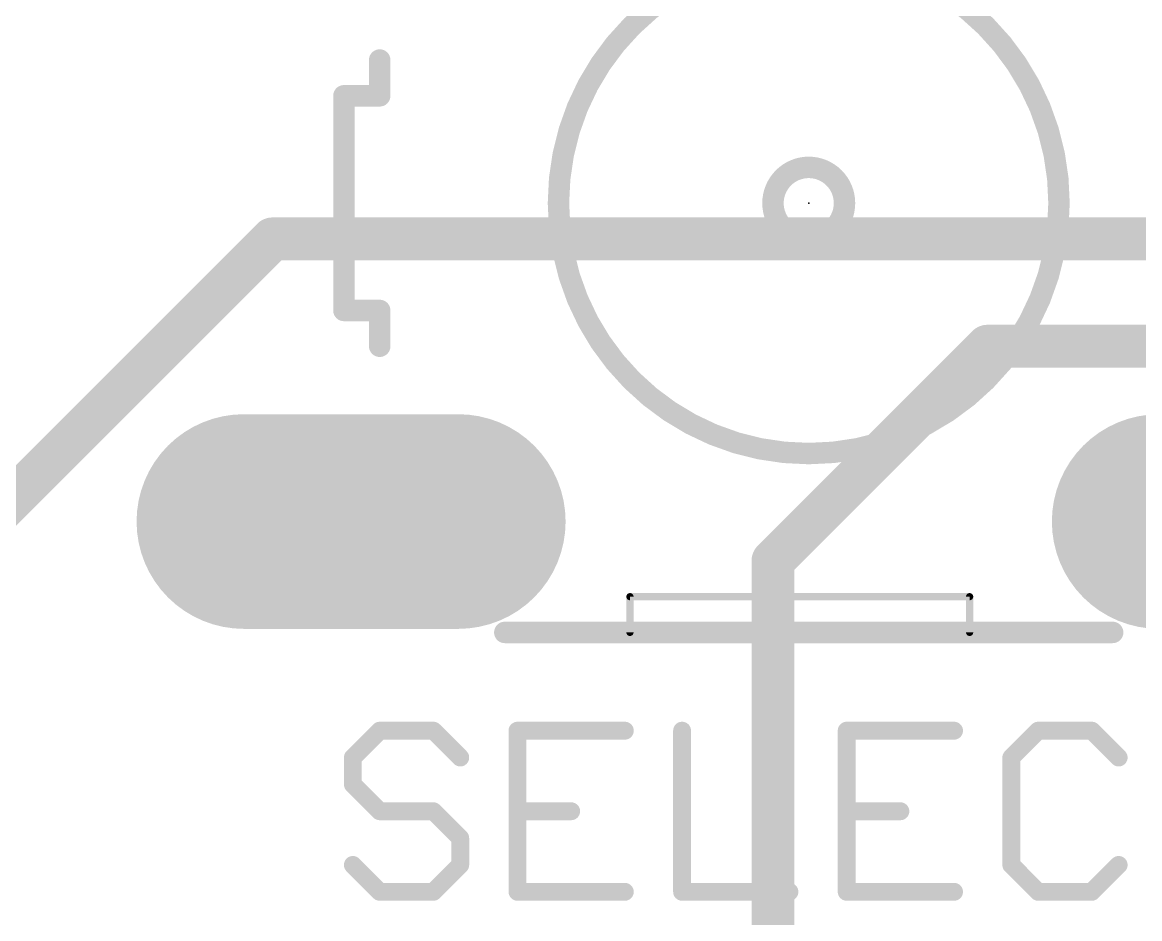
# Model space of a CAD drawing. Extents: x -0.2 to 81.2, y -0.2 to 53.5.
# Drawn here: x 22.35 to 30.29, y 5.08 to 11.44 of the extents above; entities that cross this region are included whole.
import ezdxf

# ---------------------------------------------------------------- set-up
doc = ezdxf.new("R2010")
doc.units = 0
for name, color, linetype in [('16', 132, 'CONTINUOUS'), ('17', 110, 'CONTINUOUS'), ('21', 253, 'CONTINUOUS'), ('23', 53, 'CONTINUOUS'), ('25', 253, 'CONTINUOUS')]:
    doc.layers.add(name, color=color, linetype=linetype)

# ---------------------------------------------------------------- blocks, each defined once
blk = doc.blocks.new('LONGP100')
at = {"const_width": 1}
blk.add_lwpolyline([(-0.5, 0), (0.5, 0)], dxfattribs=at)
at = {"const_width": 0.5}
for points in [[(-0.5, 0.25, 1), (-0.5, -0.25)], [(0.5, -0.25, 1), (0.5, 0.25)]]:
    blk.add_lwpolyline(points, format="xyb", dxfattribs=at)

msp = doc.modelspace()

# ---------------------------------------------------------------- linework, layer by layer
at = {"layer": '16', "const_width": 0.3048}
for points in [[(19.558, 5.334), (24.13, 9.906)], [(24.13, 9.906), (34.036, 9.906)], [(27.686, 7.62), (29.21, 9.144)], [(29.21, 9.144), (33.782, 9.144)], [(27.686, 4.826), (27.686, 7.62)]]:
    msp.add_lwpolyline(points, dxfattribs=at)
at = {"layer": '16', "const_width": 0.1524}
for points in [[(24.13, 9.9822, 1), (24.13, 9.8298)], [(24.1839, 9.8521, 1), (24.0761, 9.9599)], [(29.21, 9.2202, 1), (29.21, 9.0678)], [(29.2639, 9.0901, 1), (29.1561, 9.1979)], [(27.7622, 7.62, 1), (27.6098, 7.62)], [(27.6321, 7.6739, 1), (27.7399, 7.5661)]]:
    msp.add_lwpolyline(points, format="xyb", dxfattribs=at)
at = {"layer": '21'}
for points, const_width in [([(27.94, 8.382, 1), (27.94, 11.938, 1), (27.94, 8.382)], 0.1524), ([(24.9301, 11.176, 1), (24.8539, 11.176)], 0.0762), ([(24.638, 10.9601, 1), (24.638, 10.8839)], 0.0762), ([(24.6761, 10.922, 1), (24.5999, 10.922)], 0.0762), ([(24.8539, 10.922, 1), (24.9301, 10.922)], 0.0762), ([(24.892, 10.8839, 1), (24.892, 10.9601)], 0.0762), ([(27.94, 9.906, 1), (27.94, 10.414, 1), (27.94, 9.906)], 0.1524), ([(24.638, 9.4361, 1), (24.638, 9.3599)], 0.0762), ([(24.9301, 9.398, 1), (24.8539, 9.398)], 0.0762), ([(24.892, 9.3599, 1), (24.892, 9.4361)], 0.0762), ([(24.5999, 9.398, 1), (24.6761, 9.398)], 0.0762), ([(24.8539, 9.144, 1), (24.9301, 9.144)], 0.0762), ([(26.67, 7.3787, 1), (26.67, 7.3533)], 0.0254), ([(26.6827, 7.366, 1), (26.6573, 7.366)], 0.0254), ([(29.0957, 7.366, 1), (29.0703, 7.366)], 0.0254), ([(29.083, 7.3533, 1), (29.083, 7.3787)], 0.0254), ([(25.781, 7.1501, 1), (25.781, 7.0739)], 0.0762), ([(26.67, 7.1501, 1), (26.67, 7.0739)], 0.0762), ([(26.67, 7.0739, 1), (26.67, 7.1501)], 0.0762), ([(29.083, 7.1501, 1), (29.083, 7.0739)], 0.0762), ([(29.083, 7.0739, 1), (29.083, 7.1501)], 0.0762), ([(30.099, 7.0739, 1), (30.099, 7.1501)], 0.0762), ([(26.6573, 7.112, 1), (26.6827, 7.112)], 0.0254), ([(29.0703, 7.112, 1), (29.0957, 7.112)], 0.0254)]:
    msp.add_lwpolyline(points, format="xyb", dxfattribs=dict(at, const_width=const_width))
for points, const_width in [([(24.892, 10.922), (24.892, 11.176)], 0.1524), ([(24.638, 10.922), (24.892, 10.922)], 0.1524), ([(24.638, 10.922), (24.638, 9.398)], 0.1524), ([(24.892, 9.398), (24.638, 9.398)], 0.1524), ([(24.892, 9.398), (24.892, 9.144)], 0.1524), ([(29.083, 7.366), (26.67, 7.366)], 0.0508), ([(26.67, 7.366), (26.67, 7.112)], 0.0508), ([(29.083, 7.366), (29.083, 7.112)], 0.0508), ([(25.781, 7.112), (26.67, 7.112)], 0.1524), ([(26.67, 7.112), (29.083, 7.112)], 0.1524), ([(29.083, 7.112), (30.099, 7.112)], 0.1524)]:
    msp.add_lwpolyline(points, dxfattribs=dict(at, const_width=const_width))
at = {"layer": '23'}
msp.add_point((27.94, 10.16), dxfattribs=at)
at = {"layer": '25', "const_width": 0.127}
for points in [[(24.8922, 6.4145), (24.7015, 6.2238)], [(25.2735, 6.4145), (24.8922, 6.4145)], [(25.4642, 6.2238), (25.2735, 6.4145)], [(26.6335, 6.4145), (25.8709, 6.4145)], [(25.8709, 6.4145), (25.8709, 5.2705)], [(27.0403, 6.4145), (27.0403, 5.2705)], [(28.9723, 6.4145), (28.2097, 6.4145)], [(28.2097, 6.4145), (28.2097, 5.2705)], [(29.5698, 6.4145), (29.3791, 6.2238)], [(29.9511, 6.4145), (29.5698, 6.4145)], [(30.1417, 6.2238), (29.9511, 6.4145)], [(24.7015, 6.2238), (24.7015, 6.0332)], [(29.3791, 6.2238), (29.3791, 5.4612)], [(24.7015, 6.0332), (24.8922, 5.8425)], [(24.8922, 5.8425), (25.2735, 5.8425)], [(25.2735, 5.8425), (25.4642, 5.6518)], [(25.8709, 5.8425), (26.2522, 5.8425)], [(28.2097, 5.8425), (28.591, 5.8425)], [(25.4642, 5.6518), (25.4642, 5.4612)], [(24.8922, 5.2705), (24.7015, 5.4612)], [(25.4642, 5.4612), (25.2735, 5.2705)], [(29.3791, 5.4612), (29.5698, 5.2705)], [(29.9511, 5.2705), (30.1417, 5.4612)], [(25.2735, 5.2705), (24.8922, 5.2705)], [(25.8709, 5.2705), (26.6335, 5.2705)], [(27.0403, 5.2705), (27.8029, 5.2705)], [(28.2097, 5.2705), (28.9723, 5.2705)], [(29.5698, 5.2705), (29.9511, 5.2705)]]:
    msp.add_lwpolyline(points, dxfattribs=at)
at = {"layer": '25', "const_width": 0.0635}
for points in [[(24.8922, 6.4462, 1), (24.8922, 6.3827)], [(24.9146, 6.392, 1), (24.8697, 6.4369)], [(25.2959, 6.4369, 1), (25.251, 6.392)], [(25.2735, 6.3827, 1), (25.2735, 6.4462)], [(25.9026, 6.4145, 1), (25.8391, 6.4145)], [(25.8709, 6.4462, 1), (25.8709, 6.3827)], [(26.6335, 6.3827, 1), (26.6335, 6.4462)], [(27.072, 6.4145, 1), (27.0085, 6.4145)], [(28.2097, 6.4462, 1), (28.2097, 6.3827)], [(28.2414, 6.4145, 1), (28.1779, 6.4145)], [(28.9723, 6.3827, 1), (28.9723, 6.4462)], [(29.5698, 6.4462, 1), (29.5698, 6.3827)], [(29.5922, 6.392, 1), (29.5473, 6.4369)], [(29.9735, 6.4369, 1), (29.9286, 6.392)], [(29.9511, 6.3827, 1), (29.9511, 6.4462)], [(24.7333, 6.2238, 1), (24.6698, 6.2238)], [(24.679, 6.2463, 1), (24.724, 6.2014)], [(25.4417, 6.2014, 1), (25.4866, 6.2463)], [(29.4108, 6.2238, 1), (29.3473, 6.2238)], [(29.3566, 6.2463, 1), (29.4015, 6.2014)], [(30.1193, 6.2014, 1), (30.1642, 6.2463)], [(24.724, 6.0556, 1), (24.679, 6.0107)], [(24.6698, 6.0332, 1), (24.7333, 6.0332)], [(24.8922, 5.8742, 1), (24.8922, 5.8107)], [(24.8697, 5.82, 1), (24.9146, 5.8649)], [(25.2959, 5.8649, 1), (25.251, 5.82)], [(25.2735, 5.8107, 1), (25.2735, 5.8742)], [(25.8709, 5.8742, 1), (25.8709, 5.8107)], [(26.2522, 5.8107, 1), (26.2522, 5.8742)], [(28.2097, 5.8742, 1), (28.2097, 5.8107)], [(28.591, 5.8107, 1), (28.591, 5.8742)], [(25.4959, 5.6518, 1), (25.4324, 5.6518)], [(25.4417, 5.6294, 1), (25.4866, 5.6743)], [(24.724, 5.4836, 1), (24.679, 5.4387)], [(25.4324, 5.4612, 1), (25.4959, 5.4612)], [(25.4866, 5.4387, 1), (25.4417, 5.4836)], [(29.4015, 5.4836, 1), (29.3566, 5.4387)], [(29.3473, 5.4612, 1), (29.4108, 5.4612)], [(30.1642, 5.4387, 1), (30.1193, 5.4836)], [(24.8922, 5.3022, 1), (24.8922, 5.2388)], [(24.8697, 5.248, 1), (24.9146, 5.293)], [(25.251, 5.293, 1), (25.2959, 5.248)], [(25.2735, 5.2388, 1), (25.2735, 5.3022)], [(25.8709, 5.3022, 1), (25.8709, 5.2388)], [(26.6335, 5.2388, 1), (26.6335, 5.3022)], [(27.0403, 5.3022, 1), (27.0403, 5.2388)], [(27.8029, 5.2388, 1), (27.8029, 5.3022)], [(28.2097, 5.3022, 1), (28.2097, 5.2388)], [(28.9723, 5.2388, 1), (28.9723, 5.3022)], [(29.5698, 5.3022, 1), (29.5698, 5.2388)], [(29.5473, 5.248, 1), (29.5922, 5.293)], [(29.9286, 5.293, 1), (29.9735, 5.248)], [(29.9511, 5.2388, 1), (29.9511, 5.3022)], [(25.8391, 5.2705, 1), (25.9026, 5.2705)], [(27.0085, 5.2705, 1), (27.072, 5.2705)], [(28.1779, 5.2705, 1), (28.2414, 5.2705)]]:
    msp.add_lwpolyline(points, format="xyb", dxfattribs=at)

# ---------------------------------------------------------------- block references
at = {"layer": '17', "xscale": 1.524, "yscale": 1.524}
for p in [(24.6888, 7.8994), (24.6888, 7.8994), (31.1912, 7.8994), (31.1912, 7.8994)]:
    msp.add_blockref('LONGP100', p, dxfattribs=at)

doc.saveas('drawing.dxf')
